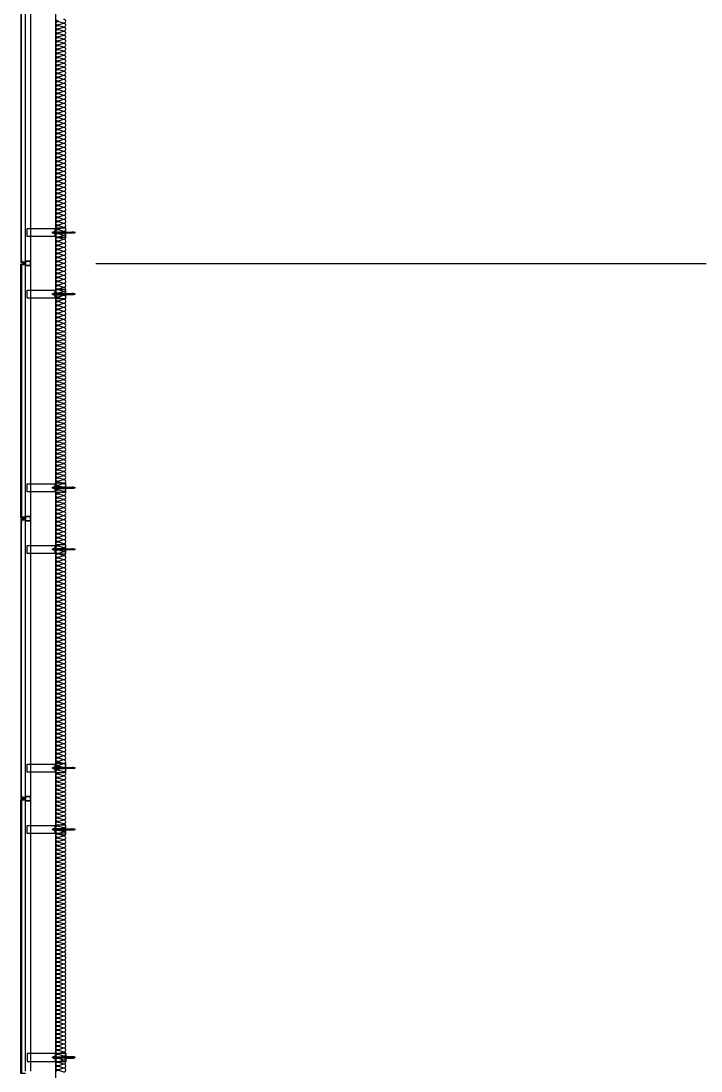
# Model space of a CAD drawing. Header units: millimetres. Extents: x 17311 to 801382, y -242618 to -104888.
# Drawn here: x 705311 to 712110, y -200799 to -190307 of the extents above; entities that cross this region are included whole.
import ezdxf

# ---------------------------------------------------------------- set-up
doc = ezdxf.new("R2010")
doc.units = ezdxf.units.MM
doc.header["$LTSCALE"] = 250
for name, color, linetype in [('A-ETC-8', 8, 'Continuous'), ('A-FIN', 6, 'Continuous'), ('ISL', 251, 'Continuous')]:
    doc.layers.add(name, color=color, linetype=linetype)

# ---------------------------------------------------------------- blocks, each defined once
blk = doc.blocks.new('A$C632c858f')
at = {"layer": 'A-ETC-8'}
blk.add_arc((-3, 0), 24, 341.8248, 18.1752, dxfattribs=at)
blk.add_ellipse((34, 0), major_axis=(7.59, 0), ratio=0.987937, dxfattribs=at)
blk = doc.blocks.new('A$Cae507117')
at = {"layer": 'A-ETC-8'}
for points in [[(-50, 0), (-50, -50), (0, -50), (0, 0)], [(-46.8, -3.2), (-46.8, -46.8), (-3.2, -46.8), (-3.2, -3.2)]]:
    blk.add_lwpolyline(points, close=True, dxfattribs=at)
blk = doc.blocks.new('너트 M12')
for p, q in [((-9, 0), (9, 0)), ((-10, -9), (-10, -1)), ((9, -10), (-9, -10)), ((0, -8), (0, -1)), ((10, -1), (10, -9))]:
    blk.add_line(p, q)
for centre, start, end in [((-9, -1), 90, 180), ((-9, -9), 180, 270), ((9, -1), 0, 90), ((9, -9), 270, 0)]:
    blk.add_arc(centre, 0.5, start, end)
at = {"extrusion": (0, 0, -1)}
for centre, major_axis, ratio, start_param, end_param in [((-5, -1), (-4.75, 0.31), 0.185359, -0.024388, 3.141593), ((5, -1), (4.75, 0.31), 0.185108, 3.141593, 6.30754), ((-5, -9), (4.75, 0.31), 0.187111, 0, 3.166211), ((5, -9), (-4.75, 0.31), 0.185991, 3.117121, 6.283185)]:
    blk.add_ellipse(centre, major_axis=major_axis, ratio=ratio, start_param=start_param, end_param=end_param, dxfattribs=at)
blk = doc.blocks.new('A$C5ebcaad0')
at = {"layer": 'A-ETC-8'}
for p, q in [((-449, -225), (-214, -225)), ((-439, -220), (-439, -229)), ((-437, -219), (-437, -219)), ((-426, -220), (-437, -219)), ((-437, -231), (-426, -229)), ((-437, -231), (-437, -231)), ((-432, -220), (-432, -221)), ((-432, -229), (-432, -230)), ((-416, -219), (-431, -219)), ((-431, -222), (-429, -223)), ((-431, -228), (-429, -227)), ((-431, -231), (-416, -231)), ((-421, -224), (-428, -224)), ((-421, -226), (-428, -226)), ((-426, -220), (-412, -220)), ((-426, -229), (-412, -229)), ((-421, -223), (-421, -223)), ((-421, -227), (-421, -227)), ((-417, -227), (-417, -223)), ((-416, -219), (-413, -219)), ((-416, -231), (-413, -231)), ((-413, -219), (-413, -231)), ((-412, -231), (-412, -219)), ((-409, -219), (-412, -219)), ((-412, -231), (-409, -231)), ((-409, -231), (-409, -219)), ((-355, -219), (-409, -219)), ((-409, -231), (-355, -231)), ((-355, -219), (-246, -219)), ((-246, -231), (-355, -231)), ((-234, -219), (-226, -219)), ((-234, -220), (-224, -220)), ((-234, -229), (-224, -229)), ((-234, -231), (-226, -231)), ((-226, -231), (-226, -219)), ((-224, -220), (-226, -219)), ((-224, -229), (-226, -231)), ((-224, -229), (-224, -220))]:
    blk.add_line(p, q, dxfattribs=at)
for points in [[(-255, -180), (-255, -269), (-355, -269), (-355, -180)], [(34, -185), (-252, -185), (-252, -265), (34, -265)], [(-252, -265), (-246, -265), (-246, -185), (-252, -185)], [(-246, -210), (-246, -240), (-244, -240), (-244, -210)]]:
    blk.add_lwpolyline(points, close=True, dxfattribs=at)
blk.add_lwpolyline([(-252, -177), (-252, -272, -0.414214), (-253, -273), (-255, -273), (-255, -176), (-253, -176, -0.414214)], format="xyb", close=True, dxfattribs=at)
for centre, radius, start, end in [((-437, -220), 1.5, 90, 180), ((-437, -229), 1.5, 180, 270), ((-431, -220), 1, 90, 180), ((-431, -221), 1, 180, 236.3099), ((-431, -229), 1, 123.6901, 180), ((-431, -230), 1, 180, 270), ((-428, -221), 3, 236.3099, 270), ((-428, -229), 3, 90, 123.6901), ((-419, -223), 2, 90, 180), ((-421, -223), 0.5, 270, 0), ((-421, -227), 0.5, 0, 90), ((-419, -227), 2, 180, 270), ((-419, -223), 2, 0, 90), ((-419, -227), 2, 270, 0)]:
    blk.add_arc(centre, radius, start, end, dxfattribs=at)
at = {"layer": 'A-ETC-8', "xscale": -1, "rotation": 90}
blk.add_blockref('너트 M12', (-244, -225), dxfattribs=at)

msp = doc.modelspace()

# ---------------------------------------------------------------- linework, layer by layer
at = {"layer": 'A-ETC-8'}
for p, q in [((705355.7, -200799.5), (705355.7, -154461.7)), ((705405.7, -154461.7), (705405.7, -200799.5))]:
    msp.add_line(p, q, dxfattribs=at)
for points in [[(705318.7, -192718), (705353.7, -192718), (705353.7, -192729), (705355.7, -192729), (705355.7, -192716), (705320.3, -192716, 0.2265409), (705316.7, -192712.3), (705316.7, -192697.6), (705314.7, -192697.6), (705314.7, -192714, -0.4142136)], [(705318.7, -192741), (705353.7, -192741), (705353.7, -192730), (705355.7, -192730), (705355.7, -192743), (705320.3, -192743, -0.2265409), (705316.7, -192746.6), (705316.7, -192761.3), (705314.7, -192761.3), (705314.7, -192745, 0.4142136)], [(705318.7, -198068), (705353.7, -198068), (705353.7, -198079), (705355.7, -198079), (705355.7, -198066), (705320.3, -198066, 0.2265409), (705316.7, -198062.3), (705316.7, -198047.6), (705314.7, -198047.6), (705314.7, -198064, -0.4142136)], [(705318.7, -198091), (705353.7, -198091), (705353.7, -198080), (705355.7, -198080), (705355.7, -198093), (705320.3, -198093, -0.2265409), (705316.7, -198096.6), (705316.7, -198111.3), (705314.7, -198111.3), (705314.7, -198095, 0.4142136)]]:
    msp.add_lwpolyline(points, format="xyb", close=True, dxfattribs=at)
at = {"layer": 'A-ETC-8', "elevation": 0}
for points in [[(705318.7, -195268), (705353.7, -195268), (705353.7, -195279), (705355.7, -195279), (705355.7, -195266), (705320.3, -195266, 0.2265409), (705316.7, -195262.3), (705316.7, -195247.6), (705314.7, -195247.6), (705314.7, -195264, -0.4142136)], [(705318.7, -195291), (705353.7, -195291), (705353.7, -195280), (705355.7, -195280), (705355.7, -195293), (705320.3, -195293, -0.2265409), (705316.7, -195296.6), (705316.7, -195311.3), (705314.7, -195311.3), (705314.7, -195295, 0.4142136)]]:
    msp.add_lwpolyline(points, format="xyb", close=True, dxfattribs=at)
at = {"layer": 'A-FIN'}
msp.add_line((706060.7, -192729.5), (712160.7, -192729.5), dxfattribs=at)
for points in [[(705351.7, -189741), (705351.7, -189737), (705310.7, -189737), (705310.7, -192722), (705351.7, -192722), (705351.7, -192718), (705314.7, -192718), (705314.7, -189741), (705351.7, -189741)], [(705351.7, -195268), (705351.7, -195272), (705310.7, -195272), (705310.7, -192737), (705351.7, -192737), (705351.7, -192741), (705314.7, -192741), (705314.7, -195268), (705351.7, -195268)], [(705351.7, -195291), (705351.7, -195287), (705310.7, -195287), (705310.7, -198072), (705351.7, -198072), (705351.7, -198068), (705314.7, -198068), (705314.7, -195291), (705351.7, -195291)], [(705351.7, -200820.5), (705351.7, -200824.5), (705310.7, -200824.5), (705310.7, -198087), (705351.7, -198087), (705351.7, -198091), (705314.7, -198091), (705314.7, -200820.5), (705351.7, -200820.5)]]:
    msp.add_lwpolyline(points, close=True, dxfattribs=at)
at = {"layer": 'ISL'}
msp.add_line((705660.7, -203729.5), (705660.7, -154479.5), dxfattribs=at)
for points in [[(705684.9, -190307.1, -0.5092668), (705660.7, -190289.5, -0.5092668)], [(705660.7, -200809.5, -0.5092668), (705684.9, -200791.8), (705736.4, -200807.1, 1.3725934), (705736.4, -200771.8), (705684.9, -200787.1, -0.5092668), (705660.7, -200769.5, -0.5092668), (705684.9, -200751.8), (705736.4, -200767.1, 1.3725934), (705736.4, -200731.8), (705684.9, -200747.1, -0.5092668), (705660.7, -200729.5, -0.5092668), (705684.9, -200711.8), (705736.4, -200727.1, 1.3725934), (705736.4, -200691.8), (705684.9, -200707.1, -0.5092668), (705660.7, -200689.5, -0.5092668), (705684.9, -200671.8), (705736.4, -200687.1, 1.3725934), (705736.4, -200651.8), (705684.9, -200667.1, -0.5092668), (705660.7, -200649.5, -0.5092668), (705684.9, -200631.8), (705736.4, -200647.1, 1.3725934), (705736.4, -200611.8), (705684.9, -200627.1, -0.5092668), (705660.7, -200609.5, -0.5092668), (705684.9, -200591.8), (705736.4, -200607.1, 1.3725934), (705736.4, -200571.8), (705684.9, -200587.1, -0.5092668), (705660.7, -200569.5, -0.5092668), (705684.9, -200551.8), (705736.4, -200567.1, 1.3725934), (705736.4, -200531.8), (705684.9, -200547.1, -0.5092668), (705660.7, -200529.5, -0.5092668), (705684.9, -200511.8), (705736.4, -200527.1, 1.3725934), (705736.4, -200491.8), (705684.9, -200507.1, -0.5092668), (705660.7, -200489.5, -0.5092668), (705684.9, -200471.8), (705736.4, -200487.1, 1.3725934), (705736.4, -200451.8), (705684.9, -200467.1, -0.5092668), (705660.7, -200449.5, -0.5092668), (705684.9, -200431.8), (705736.4, -200447.1, 1.3725934), (705736.4, -200411.8), (705684.9, -200427.1, -0.5092668), (705660.7, -200409.5, -0.5092668), (705684.9, -200391.8), (705736.4, -200407.1, 1.3725934), (705736.4, -200371.8), (705684.9, -200387.1, -0.5092668), (705660.7, -200369.5, -0.5092668), (705684.9, -200351.8), (705736.4, -200367.1, 1.3725934), (705736.4, -200331.8), (705684.9, -200347.1, -0.5092668), (705660.7, -200329.5, -0.5092668), (705684.9, -200311.8), (705736.4, -200327.1, 1.3725934), (705736.4, -200291.8), (705684.9, -200307.1, -0.5092668), (705660.7, -200289.5, -0.5092668), (705684.9, -200271.8), (705736.4, -200287.1, 1.3725934), (705736.4, -200251.8), (705684.9, -200267.1, -0.5092668), (705660.7, -200249.5, -0.5092668), (705684.9, -200231.8), (705736.4, -200247.1, 1.3725934), (705736.4, -200211.8), (705684.9, -200227.1, -0.5092668), (705660.7, -200209.5, -0.5092668), (705684.9, -200191.8), (705736.4, -200207.1, 1.3725934), (705736.4, -200171.8), (705684.9, -200187.1, -0.5092668), (705660.7, -200169.5, -0.5092668), (705684.9, -200151.8), (705736.4, -200167.1, 1.3725934), (705736.4, -200131.8), (705684.9, -200147.1, -0.5092668), (705660.7, -200129.5, -0.5092668), (705684.9, -200111.8), (705736.4, -200127.1, 1.3725934), (705736.4, -200091.8), (705684.9, -200107.1, -0.5092668), (705660.7, -200089.5, -0.5092668), (705684.9, -200071.8), (705736.4, -200087.1, 1.3725934), (705736.4, -200051.8), (705684.9, -200067.1, -0.5092668), (705660.7, -200049.5, -0.5092668), (705684.9, -200031.8), (705736.4, -200047.1, 1.3725934), (705736.4, -200011.8), (705684.9, -200027.1, -0.5092668), (705660.7, -200009.5, -0.5092668), (705684.9, -199991.8), (705736.4, -200007.1, 1.3725934), (705736.4, -199971.8), (705684.9, -199987.1, -0.5092668), (705660.7, -199969.5, -0.5092668), (705684.9, -199951.8), (705736.4, -199967.1, 1.3725934), (705736.4, -199931.8), (705684.9, -199947.1, -0.5092668), (705660.7, -199929.5, -0.5092668), (705684.9, -199911.8), (705736.4, -199927.1, 1.3725934), (705736.4, -199891.8), (705684.9, -199907.1, -0.5092668), (705660.7, -199889.5, -0.5092668), (705684.9, -199871.8), (705736.4, -199887.1, 1.3725934), (705736.4, -199851.8), (705684.9, -199867.1, -0.5092668), (705660.7, -199849.5, -0.5092668), (705684.9, -199831.8), (705736.4, -199847.1, 1.3725934), (705736.4, -199811.8), (705684.9, -199827.1, -0.5092668), (705660.7, -199809.5, -0.5092668), (705684.9, -199791.8), (705736.4, -199807.1, 1.3725934), (705736.4, -199771.8), (705684.9, -199787.1, -0.5092668), (705660.7, -199769.5, -0.5092668), (705684.9, -199751.8), (705736.4, -199767.1, 1.3725934), (705736.4, -199731.8), (705684.9, -199747.1, -0.5092668), (705660.7, -199729.5, -0.5092668), (705684.9, -199711.8), (705736.4, -199727.1, 1.3725934), (705736.4, -199691.8), (705684.9, -199707.1, -0.5092668), (705660.7, -199689.5, -0.5092668), (705684.9, -199671.8), (705736.4, -199687.1, 1.3725934), (705736.4, -199651.8), (705684.9, -199667.1, -0.5092668), (705660.7, -199649.5, -0.5092668), (705684.9, -199631.8), (705736.4, -199647.1, 1.3725934), (705736.4, -199611.8), (705684.9, -199627.1, -0.5092668), (705660.7, -199609.5, -0.5092668), (705684.9, -199591.8), (705736.4, -199607.1, 1.3725934), (705736.4, -199571.8), (705684.9, -199587.1, -0.5092668), (705660.7, -199569.5, -0.5092668), (705684.9, -199551.8), (705736.4, -199567.1, 1.3725934), (705736.4, -199531.8), (705684.9, -199547.1, -0.5092668), (705660.7, -199529.5, -0.5092668), (705684.9, -199511.8), (705736.4, -199527.1, 1.3725934), (705736.4, -199491.8), (705684.9, -199507.1, -0.5092668), (705660.7, -199489.5, -0.5092668), (705684.9, -199471.8), (705736.4, -199487.1, 1.3725934), (705736.4, -199451.8), (705684.9, -199467.1, -0.5092668), (705660.7, -199449.5, -0.5092668), (705684.9, -199431.8), (705736.4, -199447.1, 1.3725934), (705736.4, -199411.8), (705684.9, -199427.1, -0.5092668), (705660.7, -199409.5, -0.5092668), (705684.9, -199391.8), (705736.4, -199407.1, 1.3725934), (705736.4, -199371.8), (705684.9, -199387.1, -0.5092668), (705660.7, -199369.5, -0.5092668), (705684.9, -199351.8), (705736.4, -199367.1, 1.3725934), (705736.4, -199331.8), (705684.9, -199347.1, -0.5092668), (705660.7, -199329.5, -0.5092668), (705684.9, -199311.8), (705736.4, -199327.1, 1.3725934), (705736.4, -199291.8), (705684.9, -199307.1, -0.5092668), (705660.7, -199289.5, -0.5092668), (705684.9, -199271.8), (705736.4, -199287.1, 1.3725934), (705736.4, -199251.8), (705684.9, -199267.1, -0.5092668), (705660.7, -199249.5, -0.5092668), (705684.9, -199231.8), (705736.4, -199247.1, 1.3725934), (705736.4, -199211.8), (705684.9, -199227.1, -0.5092668), (705660.7, -199209.5, -0.5092668), (705684.9, -199191.8), (705736.4, -199207.1, 1.3725934), (705736.4, -199171.8), (705684.9, -199187.1, -0.5092668), (705660.7, -199169.5, -0.5092668), (705684.9, -199151.8), (705736.4, -199167.1, 1.3725934), (705736.4, -199131.8), (705684.9, -199147.1, -0.5092668), (705660.7, -199129.5, -0.5092668), (705684.9, -199111.8), (705736.4, -199127.1, 1.3725934), (705736.4, -199091.8), (705684.9, -199107.1, -0.5092668), (705660.7, -199089.5, -0.5092668), (705684.9, -199071.8), (705736.4, -199087.1, 1.3725934), (705736.4, -199051.8), (705684.9, -199067.1, -0.5092668), (705660.7, -199049.5, -0.5092668), (705684.9, -199031.8), (705736.4, -199047.1, 1.3725934), (705736.4, -199011.8), (705684.9, -199027.1, -0.5092668), (705660.7, -199009.5, -0.5092668), (705684.9, -198991.8), (705736.4, -199007.1, 1.3725934), (705736.4, -198971.8), (705684.9, -198987.1, -0.5092668), (705660.7, -198969.5, -0.5092668), (705684.9, -198951.8), (705736.4, -198967.1, 1.3725934), (705736.4, -198931.8), (705684.9, -198947.1, -0.5092668), (705660.7, -198929.5, -0.5092668), (705684.9, -198911.8), (705736.4, -198927.1, 1.3725934), (705736.4, -198891.8), (705684.9, -198907.1, -0.5092668), (705660.7, -198889.5, -0.5092668), (705684.9, -198871.8), (705736.4, -198887.1, 1.3725934), (705736.4, -198851.8), (705684.9, -198867.1, -0.5092668), (705660.7, -198849.5, -0.5092668), (705684.9, -198831.8), (705736.4, -198847.1, 1.3725934), (705736.4, -198811.8), (705684.9, -198827.1, -0.5092668), (705660.7, -198809.5, -0.5092668), (705684.9, -198791.8), (705736.4, -198807.1, 1.3725934), (705736.4, -198771.8), (705684.9, -198787.1, -0.5092668), (705660.7, -198769.5, -0.5092668), (705684.9, -198751.8), (705736.4, -198767.1, 1.3725934), (705736.4, -198731.8), (705684.9, -198747.1, -0.5092668), (705660.7, -198729.5, -0.5092668), (705684.9, -198711.8), (705736.4, -198727.1, 1.3725934), (705736.4, -198691.8), (705684.9, -198707.1, -0.5092668), (705660.7, -198689.5, -0.5092668), (705684.9, -198671.8), (705736.4, -198687.1, 1.3725934), (705736.4, -198651.8), (705684.9, -198667.1, -0.5092668), (705660.7, -198649.5, -0.5092668), (705684.9, -198631.8), (705736.4, -198647.1, 1.3725934), (705736.4, -198611.8), (705684.9, -198627.1, -0.5092668), (705660.7, -198609.5, -0.5092668), (705684.9, -198591.8), (705736.4, -198607.1, 1.3725934), (705736.4, -198571.8), (705684.9, -198587.1, -0.5092668), (705660.7, -198569.5, -0.5092668), (705684.9, -198551.8), (705736.4, -198567.1, 1.3725934), (705736.4, -198531.8), (705684.9, -198547.1, -0.5092668), (705660.7, -198529.5, -0.5092668), (705684.9, -198511.8), (705736.4, -198527.1, 1.3725934), (705736.4, -198491.8), (705684.9, -198507.1, -0.5092668), (705660.7, -198489.5, -0.5092668), (705684.9, -198471.8), (705736.4, -198487.1, 1.3725934), (705736.4, -198451.8), (705684.9, -198467.1, -0.5092668), (705660.7, -198449.5, -0.5092668), (705684.9, -198431.8), (705736.4, -198447.1, 1.3725934), (705736.4, -198411.8), (705684.9, -198427.1, -0.5092668), (705660.7, -198409.5, -0.5092668), (705684.9, -198391.8), (705736.4, -198407.1, 1.3725934), (705736.4, -198371.8), (705684.9, -198387.1, -0.5092668), (705660.7, -198369.5, -0.5092668), (705684.9, -198351.8), (705736.4, -198367.1, 1.3725934), (705736.4, -198331.8), (705684.9, -198347.1, -0.5092668), (705660.7, -198329.5, -0.5092668), (705684.9, -198311.8), (705736.4, -198327.1, 1.3725934), (705736.4, -198291.8), (705684.9, -198307.1, -0.5092668), (705660.7, -198289.5, -0.5092668), (705684.9, -198271.8), (705736.4, -198287.1, 1.3725934), (705736.4, -198251.8), (705684.9, -198267.1, -0.5092668), (705660.7, -198249.5, -0.5092668), (705684.9, -198231.8), (705736.4, -198247.1, 1.3725934), (705736.4, -198211.8), (705684.9, -198227.1, -0.5092668), (705660.7, -198209.5, -0.5092668), (705684.9, -198191.8), (705736.4, -198207.1, 1.3725934), (705736.4, -198171.8), (705684.9, -198187.1, -0.5092668), (705660.7, -198169.5, -0.5092668), (705684.9, -198151.8), (705736.4, -198167.1, 1.3725934), (705736.4, -198131.8), (705684.9, -198147.1, -0.5092668), (705660.7, -198129.5, -0.5092668), (705684.9, -198111.8), (705736.4, -198127.1, 1.3725934), (705736.4, -198091.8), (705684.9, -198107.1, -0.5092668), (705660.7, -198089.5, -0.5092668), (705684.9, -198071.8), (705736.4, -198087.1, 1.3725934), (705736.4, -198051.8), (705684.9, -198067.1, -0.5092668), (705660.7, -198049.5, -0.5092668), (705684.9, -198031.8), (705736.4, -198047.1, 1.3725934), (705736.4, -198011.8), (705684.9, -198027.1, -0.5092668), (705660.7, -198009.5, -0.5092668), (705684.9, -197991.8), (705736.4, -198007.1, 1.3725934), (705736.4, -197971.8), (705684.9, -197987.1, -0.5092668), (705660.7, -197969.5, -0.5092668), (705684.9, -197951.8), (705736.4, -197967.1, 1.3725934), (705736.4, -197931.8), (705684.9, -197947.1, -0.5092668), (705660.7, -197929.5, -0.5092668), (705684.9, -197911.8), (705736.4, -197927.1, 1.3725934), (705736.4, -197891.8), (705684.9, -197907.1, -0.5092668), (705660.7, -197889.5, -0.5092668), (705684.9, -197871.8), (705736.4, -197887.1, 1.3725934), (705736.4, -197851.8), (705684.9, -197867.1, -0.5092668), (705660.7, -197849.5, -0.5092668), (705684.9, -197831.8), (705736.4, -197847.1, 1.3725934), (705736.4, -197811.8), (705684.9, -197827.1, -0.5092668), (705660.7, -197809.5, -0.5092668), (705684.9, -197791.8), (705736.4, -197807.1, 1.3725934), (705736.4, -197771.8), (705684.9, -197787.1, -0.5092668), (705660.7, -197769.5, -0.5092668), (705684.9, -197751.8), (705736.4, -197767.1, 1.3725934), (705736.4, -197731.8), (705684.9, -197747.1, -0.5092668), (705660.7, -197729.5, -0.5092668), (705684.9, -197711.8), (705736.4, -197727.1, 1.3725934), (705736.4, -197691.8), (705684.9, -197707.1, -0.5092668), (705660.7, -197689.5, -0.5092668), (705684.9, -197671.8), (705736.4, -197687.1, 1.3725934), (705736.4, -197651.8), (705684.9, -197667.1, -0.5092668), (705660.7, -197649.5, -0.5092668), (705684.9, -197631.8), (705736.4, -197647.1, 1.3725934), (705736.4, -197611.8), (705684.9, -197627.1, -0.5092668), (705660.7, -197609.5, -0.5092668), (705684.9, -197591.8), (705736.4, -197607.1, 1.3725934), (705736.4, -197571.8), (705684.9, -197587.1, -0.5092668), (705660.7, -197569.5, -0.5092668), (705684.9, -197551.8), (705736.4, -197567.1, 1.3725934), (705736.4, -197531.8), (705684.9, -197547.1, -0.5092668), (705660.7, -197529.5, -0.5092668), (705684.9, -197511.8), (705736.4, -197527.1, 1.3725934), (705736.4, -197491.8), (705684.9, -197507.1, -0.5092668), (705660.7, -197489.5, -0.5092668), (705684.9, -197471.8), (705736.4, -197487.1, 1.3725934), (705736.4, -197451.8), (705684.9, -197467.1, -0.5092668), (705660.7, -197449.5, -0.5092668), (705684.9, -197431.8), (705736.4, -197447.1, 1.3725934), (705736.4, -197411.8), (705684.9, -197427.1, -0.5092668), (705660.7, -197409.5, -0.5092668), (705684.9, -197391.8), (705736.4, -197407.1, 1.3725934), (705736.4, -197371.8), (705684.9, -197387.1, -0.5092668), (705660.7, -197369.5, -0.5092668), (705684.9, -197351.8), (705736.4, -197367.1, 1.3725934), (705736.4, -197331.8), (705684.9, -197347.1, -0.5092668), (705660.7, -197329.5, -0.5092668), (705684.9, -197311.8), (705736.4, -197327.1, 1.3725934), (705736.4, -197291.8), (705684.9, -197307.1, -0.5092668), (705660.7, -197289.5, -0.5092668), (705684.9, -197271.8), (705736.4, -197287.1, 1.3725934), (705736.4, -197251.8), (705684.9, -197267.1, -0.5092668), (705660.7, -197249.5, -0.5092668), (705684.9, -197231.8), (705736.4, -197247.1, 1.3725934), (705736.4, -197211.8), (705684.9, -197227.1, -0.5092668), (705660.7, -197209.5, -0.5092668), (705684.9, -197191.8), (705736.4, -197207.1, 1.3725934), (705736.4, -197171.8), (705684.9, -197187.1, -0.5092668), (705660.7, -197169.5, -0.5092668), (705684.9, -197151.8), (705736.4, -197167.1, 1.3725934), (705736.4, -197131.8), (705684.9, -197147.1, -0.5092668), (705660.7, -197129.5, -0.5092668), (705684.9, -197111.8), (705736.4, -197127.1, 1.3725934), (705736.4, -197091.8), (705684.9, -197107.1, -0.5092668), (705660.7, -197089.5, -0.5092668), (705684.9, -197071.8), (705736.4, -197087.1, 1.3725934), (705736.4, -197051.8), (705684.9, -197067.1, -0.5092668), (705660.7, -197049.5, -0.5092668), (705684.9, -197031.8), (705736.4, -197047.1, 1.3725934), (705736.4, -197011.8), (705684.9, -197027.1, -0.5092668), (705660.7, -197009.5, -0.5092668), (705684.9, -196991.8), (705736.4, -197007.1, 1.3725934), (705736.4, -196971.8), (705684.9, -196987.1, -0.5092668), (705660.7, -196969.5, -0.5092668), (705684.9, -196951.8), (705736.4, -196967.1, 1.3725934), (705736.4, -196931.8), (705684.9, -196947.1, -0.5092668), (705660.7, -196929.5, -0.5092668), (705684.9, -196911.8), (705736.4, -196927.1, 1.3725934), (705736.4, -196891.8), (705684.9, -196907.1, -0.5092668), (705660.7, -196889.5, -0.5092668), (705684.9, -196871.8), (705736.4, -196887.1, 1.3725934), (705736.4, -196851.8), (705684.9, -196867.1, -0.5092668), (705660.7, -196849.5, -0.5092668), (705684.9, -196831.8), (705736.4, -196847.1, 1.3725934), (705736.4, -196811.8), (705684.9, -196827.1, -0.5092668), (705660.7, -196809.5, -0.5092668), (705684.9, -196791.8), (705736.4, -196807.1, 1.3725934), (705736.4, -196771.8), (705684.9, -196787.1, -0.5092668), (705660.7, -196769.5, -0.5092668), (705684.9, -196751.8), (705736.4, -196767.1, 1.3725934), (705736.4, -196731.8), (705684.9, -196747.1, -0.5092668), (705660.7, -196729.5, -0.5092668), (705684.9, -196711.8), (705736.4, -196727.1, 1.3725934), (705736.4, -196691.8), (705684.9, -196707.1, -0.5092668), (705660.7, -196689.5, -0.5092668), (705684.9, -196671.8), (705736.4, -196687.1, 1.3725934), (705736.4, -196651.8), (705684.9, -196667.1, -0.5092668), (705660.7, -196649.5, -0.5092668), (705684.9, -196631.8), (705736.4, -196647.1, 1.3725934), (705736.4, -196611.8), (705684.9, -196627.1, -0.5092668), (705660.7, -196609.5, -0.5092668), (705684.9, -196591.8), (705736.4, -196607.1, 1.3725934), (705736.4, -196571.8), (705684.9, -196587.1, -0.5092668), (705660.7, -196569.5, -0.5092668), (705684.9, -196551.8), (705736.4, -196567.1, 1.3725934), (705736.4, -196531.8), (705684.9, -196547.1, -0.5092668), (705660.7, -196529.5, -0.5092668), (705684.9, -196511.8), (705736.4, -196527.1, 1.3725934), (705736.4, -196491.8), (705684.9, -196507.1, -0.5092668), (705660.7, -196489.5, -0.5092668), (705684.9, -196471.8), (705736.4, -196487.1, 1.3725934), (705736.4, -196451.8), (705684.9, -196467.1, -0.5092668), (705660.7, -196449.5, -0.5092668), (705684.9, -196431.8), (705736.4, -196447.1, 1.3725934), (705736.4, -196411.8), (705684.9, -196427.1, -0.5092668), (705660.7, -196409.5, -0.5092668), (705684.9, -196391.8), (705736.4, -196407.1, 1.3725934), (705736.4, -196371.8), (705684.9, -196387.1, -0.5092668), (705660.7, -196369.5, -0.5092668), (705684.9, -196351.8), (705736.4, -196367.1, 1.3725934), (705736.4, -196331.8), (705684.9, -196347.1, -0.5092668), (705660.7, -196329.5, -0.5092668), (705684.9, -196311.8), (705736.4, -196327.1, 1.3725934), (705736.4, -196291.8), (705684.9, -196307.1, -0.5092668), (705660.7, -196289.5, -0.5092668), (705684.9, -196271.8), (705736.4, -196287.1, 1.3725934), (705736.4, -196251.8), (705684.9, -196267.1, -0.5092668), (705660.7, -196249.5, -0.5092668), (705684.9, -196231.8), (705736.4, -196247.1, 1.3725934), (705736.4, -196211.8), (705684.9, -196227.1, -0.5092668), (705660.7, -196209.5, -0.5092668), (705684.9, -196191.8), (705736.4, -196207.1, 1.3725934), (705736.4, -196171.8), (705684.9, -196187.1, -0.5092668), (705660.7, -196169.5, -0.5092668), (705684.9, -196151.8), (705736.4, -196167.1, 1.3725934), (705736.4, -196131.8), (705684.9, -196147.1, -0.5092668), (705660.7, -196129.5, -0.5092668), (705684.9, -196111.8), (705736.4, -196127.1, 1.3725934), (705736.4, -196091.8), (705684.9, -196107.1, -0.5092668), (705660.7, -196089.5, -0.5092668), (705684.9, -196071.8), (705736.4, -196087.1, 1.3725934), (705736.4, -196051.8), (705684.9, -196067.1, -0.5092668), (705660.7, -196049.5, -0.5092668), (705684.9, -196031.8), (705736.4, -196047.1, 1.3725934), (705736.4, -196011.8), (705684.9, -196027.1, -0.5092668), (705660.7, -196009.5, -0.5092668), (705684.9, -195991.8), (705736.4, -196007.1, 1.3725934), (705736.4, -195971.8), (705684.9, -195987.1, -0.5092668), (705660.7, -195969.5, -0.5092668), (705684.9, -195951.8), (705736.4, -195967.1, 1.3725934), (705736.4, -195931.8), (705684.9, -195947.1, -0.5092668), (705660.7, -195929.5, -0.5092668), (705684.9, -195911.8), (705736.4, -195927.1, 1.3725934), (705736.4, -195891.8), (705684.9, -195907.1, -0.5092668), (705660.7, -195889.5, -0.5092668), (705684.9, -195871.8), (705736.4, -195887.1, 1.3725934), (705736.4, -195851.8), (705684.9, -195867.1, -0.5092668), (705660.7, -195849.5, -0.5092668), (705684.9, -195831.8), (705736.4, -195847.1, 1.3725934), (705736.4, -195811.8), (705684.9, -195827.1, -0.5092668), (705660.7, -195809.5, -0.5092668), (705684.9, -195791.8), (705736.4, -195807.1, 1.3725934), (705736.4, -195771.8), (705684.9, -195787.1, -0.5092668), (705660.7, -195769.5, -0.5092668), (705684.9, -195751.8), (705736.4, -195767.1, 1.3725934), (705736.4, -195731.8), (705684.9, -195747.1, -0.5092668), (705660.7, -195729.5, -0.5092668), (705684.9, -195711.8), (705736.4, -195727.1, 1.3725934), (705736.4, -195691.8), (705684.9, -195707.1, -0.5092668), (705660.7, -195689.5, -0.5092668), (705684.9, -195671.8), (705736.4, -195687.1, 1.3725934), (705736.4, -195651.8), (705684.9, -195667.1, -0.5092668), (705660.7, -195649.5, -0.5092668), (705684.9, -195631.8), (705736.4, -195647.1, 1.3725934), (705736.4, -195611.8), (705684.9, -195627.1, -0.5092668), (705660.7, -195609.5, -0.5092668), (705684.9, -195591.8), (705736.4, -195607.1, 1.3725934), (705736.4, -195571.8), (705684.9, -195587.1, -0.5092668), (705660.7, -195569.5, -0.5092668), (705684.9, -195551.8), (705736.4, -195567.1, 1.3725934), (705736.4, -195531.8), (705684.9, -195547.1, -0.5092668), (705660.7, -195529.5, -0.5092668), (705684.9, -195511.8), (705736.4, -195527.1, 1.3725934), (705736.4, -195491.8), (705684.9, -195507.1, -0.5092668), (705660.7, -195489.5, -0.5092668), (705684.9, -195471.8), (705736.4, -195487.1, 1.3725934), (705736.4, -195451.8), (705684.9, -195467.1, -0.5092668), (705660.7, -195449.5, -0.5092668), (705684.9, -195431.8), (705736.4, -195447.1, 1.3725934), (705736.4, -195411.8), (705684.9, -195427.1, -0.5092668), (705660.7, -195409.5, -0.5092668), (705684.9, -195391.8), (705736.4, -195407.1, 1.3725934), (705736.4, -195371.8), (705684.9, -195387.1, -0.5092668), (705660.7, -195369.5, -0.5092668), (705684.9, -195351.8), (705736.4, -195367.1, 1.3725934), (705736.4, -195331.8), (705684.9, -195347.1, -0.5092668), (705660.7, -195329.5, -0.5092668), (705684.9, -195311.8), (705736.4, -195327.1, 1.3725934), (705736.4, -195291.8), (705684.9, -195307.1, -0.5092668), (705660.7, -195289.5, -0.5092668), (705684.9, -195271.8), (705736.4, -195287.1, 1.3725934), (705736.4, -195251.8), (705684.9, -195267.1, -0.5092668), (705660.7, -195249.5, -0.5092668), (705684.9, -195231.8), (705736.4, -195247.1, 1.3725934), (705736.4, -195211.8), (705684.9, -195227.1, -0.5092668), (705660.7, -195209.5, -0.5092668), (705684.9, -195191.8), (705736.4, -195207.1, 1.3725934), (705736.4, -195171.8), (705684.9, -195187.1, -0.5092668), (705660.7, -195169.5, -0.5092668), (705684.9, -195151.8), (705736.4, -195167.1, 1.3725934), (705736.4, -195131.8), (705684.9, -195147.1, -0.5092668), (705660.7, -195129.5, -0.5092668), (705684.9, -195111.8), (705736.4, -195127.1, 1.3725934), (705736.4, -195091.8), (705684.9, -195107.1, -0.5092668), (705660.7, -195089.5, -0.5092668), (705684.9, -195071.8), (705736.4, -195087.1, 1.3725934), (705736.4, -195051.8), (705684.9, -195067.1, -0.5092668), (705660.7, -195049.5, -0.5092668), (705684.9, -195031.8), (705736.4, -195047.1, 1.3725934), (705736.4, -195011.8), (705684.9, -195027.1, -0.5092668), (705660.7, -195009.5, -0.5092668), (705684.9, -194991.8), (705736.4, -195007.1, 1.3725934), (705736.4, -194971.8), (705684.9, -194987.1, -0.5092668), (705660.7, -194969.5, -0.5092668), (705684.9, -194951.8), (705736.4, -194967.1, 1.3725934), (705736.4, -194931.8), (705684.9, -194947.1, -0.5092668), (705660.7, -194929.5, -0.5092668), (705684.9, -194911.8), (705736.4, -194927.1, 1.3725934), (705736.4, -194891.8), (705684.9, -194907.1, -0.5092668), (705660.7, -194889.5, -0.5092668), (705684.9, -194871.8), (705736.4, -194887.1, 1.3725934), (705736.4, -194851.8), (705684.9, -194867.1, -0.5092668), (705660.7, -194849.5, -0.5092668), (705684.9, -194831.8), (705736.4, -194847.1, 1.3725934), (705736.4, -194811.8), (705684.9, -194827.1, -0.5092668), (705660.7, -194809.5, -0.5092668), (705684.9, -194791.8), (705736.4, -194807.1, 1.3725934), (705736.4, -194771.8), (705684.9, -194787.1, -0.5092668), (705660.7, -194769.5, -0.5092668), (705684.9, -194751.8), (705736.4, -194767.1, 1.3725934), (705736.4, -194731.8), (705684.9, -194747.1, -0.5092668), (705660.7, -194729.5, -0.5092668), (705684.9, -194711.8), (705736.4, -194727.1, 1.3725934), (705736.4, -194691.8), (705684.9, -194707.1, -0.5092668), (705660.7, -194689.5, -0.5092668), (705684.9, -194671.8), (705736.4, -194687.1, 1.3725934), (705736.4, -194651.8), (705684.9, -194667.1, -0.5092668), (705660.7, -194649.5, -0.5092668), (705684.9, -194631.8), (705736.4, -194647.1, 1.3725934), (705736.4, -194611.8), (705684.9, -194627.1, -0.5092668), (705660.7, -194609.5, -0.5092668), (705684.9, -194591.8), (705736.4, -194607.1, 1.3725934), (705736.4, -194571.8), (705684.9, -194587.1, -0.5092668), (705660.7, -194569.5, -0.5092668), (705684.9, -194551.8), (705736.4, -194567.1, 1.3725934), (705736.4, -194531.8), (705684.9, -194547.1, -0.5092668), (705660.7, -194529.5, -0.5092668), (705684.9, -194511.8), (705736.4, -194527.1, 1.3725934), (705736.4, -194491.8), (705684.9, -194507.1, -0.5092668), (705660.7, -194489.5, -0.5092668), (705684.9, -194471.8), (705736.4, -194487.1, 1.3725934), (705736.4, -194451.8), (705684.9, -194467.1, -0.5092668), (705660.7, -194449.5, -0.5092668), (705684.9, -194431.8), (705736.4, -194447.1, 1.3725934), (705736.4, -194411.8), (705684.9, -194427.1, -0.5092668), (705660.7, -194409.5, -0.5092668), (705684.9, -194391.8), (705736.4, -194407.1, 1.3725934), (705736.4, -194371.8), (705684.9, -194387.1, -0.5092668), (705660.7, -194369.5, -0.5092668), (705684.9, -194351.8), (705736.4, -194367.1, 1.3725934), (705736.4, -194331.8), (705684.9, -194347.1, -0.5092668), (705660.7, -194329.5, -0.5092668), (705684.9, -194311.8), (705736.4, -194327.1, 1.3725934), (705736.4, -194291.8), (705684.9, -194307.1, -0.5092668), (705660.7, -194289.5, -0.5092668), (705684.9, -194271.8), (705736.4, -194287.1, 1.3725934), (705736.4, -194251.8), (705684.9, -194267.1, -0.5092668), (705660.7, -194249.5, -0.5092668), (705684.9, -194231.8), (705736.4, -194247.1, 1.3725934), (705736.4, -194211.8), (705684.9, -194227.1, -0.5092668), (705660.7, -194209.5, -0.5092668), (705684.9, -194191.8), (705736.4, -194207.1, 1.3725934), (705736.4, -194171.8), (705684.9, -194187.1, -0.5092668), (705660.7, -194169.5, -0.5092668), (705684.9, -194151.8), (705736.4, -194167.1, 1.3725934), (705736.4, -194131.8), (705684.9, -194147.1, -0.5092668), (705660.7, -194129.5, -0.5092668), (705684.9, -194111.8), (705736.4, -194127.1, 1.3725934), (705736.4, -194091.8), (705684.9, -194107.1, -0.5092668), (705660.7, -194089.5, -0.5092668), (705684.9, -194071.8), (705736.4, -194087.1, 1.3725934), (705736.4, -194051.8), (705684.9, -194067.1, -0.5092668), (705660.7, -194049.5, -0.5092668), (705684.9, -194031.8), (705736.4, -194047.1, 1.3725934), (705736.4, -194011.8), (705684.9, -194027.1, -0.5092668), (705660.7, -194009.5, -0.5092668), (705684.9, -193991.8), (705736.4, -194007.1, 1.3725934), (705736.4, -193971.8), (705684.9, -193987.1, -0.5092668), (705660.7, -193969.5, -0.5092668), (705684.9, -193951.8), (705736.4, -193967.1, 1.3725934), (705736.4, -193931.8), (705684.9, -193947.1, -0.5092668), (705660.7, -193929.5, -0.5092668), (705684.9, -193911.8), (705736.4, -193927.1, 1.3725934), (705736.4, -193891.8), (705684.9, -193907.1, -0.5092668), (705660.7, -193889.5, -0.5092668), (705684.9, -193871.8), (705736.4, -193887.1, 1.3725934), (705736.4, -193851.8), (705684.9, -193867.1, -0.5092668), (705660.7, -193849.5, -0.5092668), (705684.9, -193831.8), (705736.4, -193847.1, 1.3725934), (705736.4, -193811.8), (705684.9, -193827.1, -0.5092668), (705660.7, -193809.5, -0.5092668), (705684.9, -193791.8), (705736.4, -193807.1, 1.3725934), (705736.4, -193771.8), (705684.9, -193787.1, -0.5092668), (705660.7, -193769.5, -0.5092668), (705684.9, -193751.8), (705736.4, -193767.1, 1.3725934), (705736.4, -193731.8), (705684.9, -193747.1, -0.5092668), (705660.7, -193729.5, -0.5092668), (705684.9, -193711.8), (705736.4, -193727.1, 1.3725934), (705736.4, -193691.8), (705684.9, -193707.1, -0.5092668), (705660.7, -193689.5, -0.5092668), (705684.9, -193671.8), (705736.4, -193687.1, 1.3725934), (705736.4, -193651.8), (705684.9, -193667.1, -0.5092668), (705660.7, -193649.5, -0.5092668), (705684.9, -193631.8), (705736.4, -193647.1, 1.3725934), (705736.4, -193611.8), (705684.9, -193627.1, -0.5092668), (705660.7, -193609.5, -0.5092668), (705684.9, -193591.8), (705736.4, -193607.1, 1.3725934), (705736.4, -193571.8), (705684.9, -193587.1, -0.5092668), (705660.7, -193569.5, -0.5092668), (705684.9, -193551.8), (705736.4, -193567.1, 1.3725934), (705736.4, -193531.8), (705684.9, -193547.1, -0.5092668), (705660.7, -193529.5, -0.5092668), (705684.9, -193511.8), (705736.4, -193527.1, 1.3725934), (705736.4, -193491.8), (705684.9, -193507.1, -0.5092668), (705660.7, -193489.5, -0.5092668), (705684.9, -193471.8), (705736.4, -193487.1, 1.3725934), (705736.4, -193451.8), (705684.9, -193467.1, -0.5092668), (705660.7, -193449.5, -0.5092668), (705684.9, -193431.8), (705736.4, -193447.1, 1.3725934), (705736.4, -193411.8), (705684.9, -193427.1, -0.5092668), (705660.7, -193409.5, -0.5092668), (705684.9, -193391.8), (705736.4, -193407.1, 1.3725934), (705736.4, -193371.8), (705684.9, -193387.1, -0.5092668), (705660.7, -193369.5, -0.5092668), (705684.9, -193351.8), (705736.4, -193367.1, 1.3725934), (705736.4, -193331.8), (705684.9, -193347.1, -0.5092668), (705660.7, -193329.5, -0.5092668), (705684.9, -193311.8), (705736.4, -193327.1, 1.3725934), (705736.4, -193291.8), (705684.9, -193307.1, -0.5092668), (705660.7, -193289.5, -0.5092668), (705684.9, -193271.8), (705736.4, -193287.1, 1.3725934), (705736.4, -193251.8), (705684.9, -193267.1, -0.5092668), (705660.7, -193249.5, -0.5092668), (705684.9, -193231.8), (705736.4, -193247.1, 1.3725934), (705736.4, -193211.8), (705684.9, -193227.1, -0.5092668), (705660.7, -193209.5, -0.5092668), (705684.9, -193191.8), (705736.4, -193207.1, 1.3725934), (705736.4, -193171.8), (705684.9, -193187.1, -0.5092668), (705660.7, -193169.5, -0.5092668), (705684.9, -193151.8), (705736.4, -193167.1, 1.3725934), (705736.4, -193131.8), (705684.9, -193147.1, -0.5092668), (705660.7, -193129.5, -0.5092668), (705684.9, -193111.8), (705736.4, -193127.1, 1.3725934), (705736.4, -193091.8), (705684.9, -193107.1, -0.5092668), (705660.7, -193089.5, -0.5092668), (705684.9, -193071.8), (705736.4, -193087.1, 1.3725934), (705736.4, -193051.8), (705684.9, -193067.1, -0.5092668), (705660.7, -193049.5, -0.5092668), (705684.9, -193031.8), (705736.4, -193047.1, 1.3725934), (705736.4, -193011.8), (705684.9, -193027.1, -0.5092668), (705660.7, -193009.5, -0.5092668), (705684.9, -192991.8), (705736.4, -193007.1, 1.3725934), (705736.4, -192971.8), (705684.9, -192987.1, -0.5092668), (705660.7, -192969.5, -0.5092668), (705684.9, -192951.8), (705736.4, -192967.1, 1.3725934), (705736.4, -192931.8), (705684.9, -192947.1, -0.5092668), (705660.7, -192929.5, -0.5092668), (705684.9, -192911.8), (705736.4, -192927.1, 1.3725934), (705736.4, -192891.8), (705684.9, -192907.1, -0.5092668), (705660.7, -192889.5, -0.5092668), (705684.9, -192871.8), (705736.4, -192887.1, 1.3725934), (705736.4, -192851.8), (705684.9, -192867.1, -0.5092668), (705660.7, -192849.5, -0.5092668), (705684.9, -192831.8), (705736.4, -192847.1, 1.3725934), (705736.4, -192811.8), (705684.9, -192827.1, -0.5092668), (705660.7, -192809.5, -0.5092668), (705684.9, -192791.8), (705736.4, -192807.1, 1.3725934), (705736.4, -192771.8), (705684.9, -192787.1, -0.5092668), (705660.7, -192769.5, -0.5092668), (705684.9, -192751.8), (705736.4, -192767.1, 1.3725934), (705736.4, -192731.8), (705684.9, -192747.1, -0.5092668), (705660.7, -192729.5, -0.5092668), (705684.9, -192711.8), (705736.4, -192727.1, 1.3725934), (705736.4, -192691.8), (705684.9, -192707.1, -0.5092668), (705660.7, -192689.5, -0.5092668), (705684.9, -192671.8), (705736.4, -192687.1, 1.3725934), (705736.4, -192651.8), (705684.9, -192667.1, -0.5092668), (705660.7, -192649.5, -0.5092668), (705684.9, -192631.8), (705736.4, -192647.1, 1.3725934), (705736.4, -192611.8), (705684.9, -192627.1, -0.5092668), (705660.7, -192609.5, -0.5092668), (705684.9, -192591.8), (705736.4, -192607.1, 1.3725934), (705736.4, -192571.8), (705684.9, -192587.1, -0.5092668), (705660.7, -192569.5, -0.5092668), (705684.9, -192551.8), (705736.4, -192567.1, 1.3725934), (705736.4, -192531.8), (705684.9, -192547.1, -0.5092668), (705660.7, -192529.5, -0.5092668), (705684.9, -192511.8), (705736.4, -192527.1, 1.3725934), (705736.4, -192491.8), (705684.9, -192507.1, -0.5092668), (705660.7, -192489.5, -0.5092668), (705684.9, -192471.8), (705736.4, -192487.1, 1.3725934), (705736.4, -192451.8), (705684.9, -192467.1, -0.5092668), (705660.7, -192449.5, -0.5092668), (705684.9, -192431.8), (705736.4, -192447.1, 1.3725934), (705736.4, -192411.8), (705684.9, -192427.1, -0.5092668), (705660.7, -192409.5, -0.5092668), (705684.9, -192391.8), (705736.4, -192407.1, 1.3725934), (705736.4, -192371.8), (705684.9, -192387.1, -0.5092668), (705660.7, -192369.5, -0.5092668), (705684.9, -192351.8), (705736.4, -192367.1, 1.3725934), (705736.4, -192331.8), (705684.9, -192347.1, -0.5092668), (705660.7, -192329.5, -0.5092668), (705684.9, -192311.8), (705736.4, -192327.1, 1.3725934), (705736.4, -192291.8), (705684.9, -192307.1, -0.5092668), (705660.7, -192289.5, -0.5092668), (705684.9, -192271.8), (705736.4, -192287.1, 1.3725934), (705736.4, -192251.8), (705684.9, -192267.1, -0.5092668), (705660.7, -192249.5, -0.5092668), (705684.9, -192231.8), (705736.4, -192247.1, 1.3725934), (705736.4, -192211.8), (705684.9, -192227.1, -0.5092668), (705660.7, -192209.5, -0.5092668), (705684.9, -192191.8), (705736.4, -192207.1, 1.3725934), (705736.4, -192171.8), (705684.9, -192187.1, -0.5092668), (705660.7, -192169.5, -0.5092668), (705684.9, -192151.8), (705736.4, -192167.1, 1.3725934), (705736.4, -192131.8), (705684.9, -192147.1, -0.5092668), (705660.7, -192129.5, -0.5092668), (705684.9, -192111.8), (705736.4, -192127.1, 1.3725934), (705736.4, -192091.8), (705684.9, -192107.1, -0.5092668), (705660.7, -192089.5, -0.5092668), (705684.9, -192071.8), (705736.4, -192087.1, 1.3725934), (705736.4, -192051.8), (705684.9, -192067.1, -0.5092668), (705660.7, -192049.5, -0.5092668), (705684.9, -192031.8), (705736.4, -192047.1, 1.3725934), (705736.4, -192011.8), (705684.9, -192027.1, -0.5092668), (705660.7, -192009.5, -0.5092668), (705684.9, -191991.8), (705736.4, -192007.1, 1.3725934), (705736.4, -191971.8), (705684.9, -191987.1, -0.5092668), (705660.7, -191969.5, -0.5092668), (705684.9, -191951.8), (705736.4, -191967.1, 1.3725934), (705736.4, -191931.8), (705684.9, -191947.1, -0.5092668), (705660.7, -191929.5, -0.5092668), (705684.9, -191911.8), (705736.4, -191927.1, 1.3725934), (705736.4, -191891.8), (705684.9, -191907.1, -0.5092668), (705660.7, -191889.5, -0.5092668), (705684.9, -191871.8), (705736.4, -191887.1, 1.3725934), (705736.4, -191851.8), (705684.9, -191867.1, -0.5092668), (705660.7, -191849.5, -0.5092668), (705684.9, -191831.8), (705736.4, -191847.1, 1.3725934), (705736.4, -191811.8), (705684.9, -191827.1, -0.5092668), (705660.7, -191809.5, -0.5092668), (705684.9, -191791.8), (705736.4, -191807.1, 1.3725934), (705736.4, -191771.8), (705684.9, -191787.1, -0.5092668), (705660.7, -191769.5, -0.5092668), (705684.9, -191751.8), (705736.4, -191767.1, 1.3725934), (705736.4, -191731.8), (705684.9, -191747.1, -0.5092668), (705660.7, -191729.5, -0.5092668), (705684.9, -191711.8), (705736.4, -191727.1, 1.3725934), (705736.4, -191691.8), (705684.9, -191707.1, -0.5092668), (705660.7, -191689.5, -0.5092668), (705684.9, -191671.8), (705736.4, -191687.1, 1.3725934), (705736.4, -191651.8), (705684.9, -191667.1, -0.5092668), (705660.7, -191649.5, -0.5092668), (705684.9, -191631.8), (705736.4, -191647.1, 1.3725934), (705736.4, -191611.8), (705684.9, -191627.1, -0.5092668), (705660.7, -191609.5, -0.5092668), (705684.9, -191591.8), (705736.4, -191607.1, 1.3725934), (705736.4, -191571.8), (705684.9, -191587.1, -0.5092668), (705660.7, -191569.5, -0.5092668), (705684.9, -191551.8), (705736.4, -191567.1, 1.3725934), (705736.4, -191531.8), (705684.9, -191547.1, -0.5092668), (705660.7, -191529.5, -0.5092668), (705684.9, -191511.8), (705736.4, -191527.1, 1.3725934), (705736.4, -191491.8), (705684.9, -191507.1, -0.5092668), (705660.7, -191489.5, -0.5092668), (705684.9, -191471.8), (705736.4, -191487.1, 1.3725934), (705736.4, -191451.8), (705684.9, -191467.1, -0.5092668), (705660.7, -191449.5, -0.5092668), (705684.9, -191431.8), (705736.4, -191447.1, 1.3725934), (705736.4, -191411.8), (705684.9, -191427.1, -0.5092668), (705660.7, -191409.5, -0.5092668), (705684.9, -191391.8), (705736.4, -191407.1, 1.3725934), (705736.4, -191371.8), (705684.9, -191387.1, -0.5092668), (705660.7, -191369.5, -0.5092668), (705684.9, -191351.8), (705736.4, -191367.1, 1.3725934), (705736.4, -191331.8), (705684.9, -191347.1, -0.5092668), (705660.7, -191329.5, -0.5092668), (705684.9, -191311.8), (705736.4, -191327.1, 1.3725934), (705736.4, -191291.8), (705684.9, -191307.1, -0.5092668), (705660.7, -191289.5, -0.5092668), (705684.9, -191271.8), (705736.4, -191287.1, 1.3725934), (705736.4, -191251.8), (705684.9, -191267.1, -0.5092668), (705660.7, -191249.5, -0.5092668), (705684.9, -191231.8), (705736.4, -191247.1, 1.3725934), (705736.4, -191211.8), (705684.9, -191227.1, -0.5092668), (705660.7, -191209.5, -0.5092668), (705684.9, -191191.8), (705736.4, -191207.1, 1.3725934), (705736.4, -191171.8), (705684.9, -191187.1, -0.5092668), (705660.7, -191169.5, -0.5092668), (705684.9, -191151.8), (705736.4, -191167.1, 1.3725934), (705736.4, -191131.8), (705684.9, -191147.1, -0.5092668), (705660.7, -191129.5, -0.5092668), (705684.9, -191111.8), (705736.4, -191127.1, 1.3725934), (705736.4, -191091.8), (705684.9, -191107.1, -0.5092668), (705660.7, -191089.5, -0.5092668), (705684.9, -191071.8), (705736.4, -191087.1, 1.3725934), (705736.4, -191051.8), (705684.9, -191067.1, -0.5092668), (705660.7, -191049.5, -0.5092668), (705684.9, -191031.8), (705736.4, -191047.1, 1.3725934), (705736.4, -191011.8), (705684.9, -191027.1, -0.5092668), (705660.7, -191009.5, -0.5092668), (705684.9, -190991.8), (705736.4, -191007.1, 1.3725934), (705736.4, -190971.8), (705684.9, -190987.1, -0.5092668), (705660.7, -190969.5, -0.5092668), (705684.9, -190951.8), (705736.4, -190967.1, 1.3725934), (705736.4, -190931.8), (705684.9, -190947.1, -0.5092668), (705660.7, -190929.5, -0.5092668), (705684.9, -190911.8), (705736.4, -190927.1, 1.3725934), (705736.4, -190891.8), (705684.9, -190907.1, -0.5092668), (705660.7, -190889.5, -0.5092668), (705684.9, -190871.8), (705736.4, -190887.1, 1.3725934), (705736.4, -190851.8), (705684.9, -190867.1, -0.5092668), (705660.7, -190849.5, -0.5092668), (705684.9, -190831.8), (705736.4, -190847.1, 1.3725934), (705736.4, -190811.8), (705684.9, -190827.1, -0.5092668), (705660.7, -190809.5, -0.5092668), (705684.9, -190791.8), (705736.4, -190807.1, 1.3725934), (705736.4, -190771.8), (705684.9, -190787.1, -0.5092668), (705660.7, -190769.5, -0.5092668), (705684.9, -190751.8), (705736.4, -190767.1, 1.3725934), (705736.4, -190731.8), (705684.9, -190747.1, -0.5092668), (705660.7, -190729.5, -0.5092668), (705684.9, -190711.8), (705736.4, -190727.1, 1.3725934), (705736.4, -190691.8), (705684.9, -190707.1, -0.5092668), (705660.7, -190689.5, -0.5092668), (705684.9, -190671.8), (705736.4, -190687.1, 1.3725934), (705736.4, -190651.8), (705684.9, -190667.1, -0.5092668), (705660.7, -190649.5, -0.5092668), (705684.9, -190631.8), (705736.4, -190647.1, 1.3725934), (705736.4, -190611.8), (705684.9, -190627.1, -0.5092668), (705660.7, -190609.5, -0.5092668), (705684.9, -190591.8), (705736.4, -190607.1, 1.3725934), (705736.4, -190571.8), (705684.9, -190587.1, -0.5092668), (705660.7, -190569.5, -0.5092668), (705684.9, -190551.8), (705736.4, -190567.1, 1.3725934), (705736.4, -190531.8), (705684.9, -190547.1, -0.5092668), (705660.7, -190529.5, -0.5092668), (705684.9, -190511.8), (705736.4, -190527.1, 1.3725934), (705736.4, -190491.8), (705684.9, -190507.1, -0.5092668), (705660.7, -190489.5, -0.5092668), (705684.9, -190471.8), (705736.4, -190487.1, 1.3725934), (705736.4, -190451.8), (705684.9, -190467.1, -0.5092668), (705660.7, -190449.5, -0.5092668), (705684.9, -190431.8), (705736.4, -190447.1, 1.3725934), (705736.4, -190411.8), (705684.9, -190427.1, -0.5092668), (705660.7, -190409.5, -0.5092668), (705684.9, -190391.8), (705736.4, -190407.1, 1.3725934), (705736.4, -190371.8), (705684.9, -190387.1, -0.5092668), (705660.7, -190369.5, -0.5092668), (705684.9, -190351.8), (705736.4, -190367.1, 1.3725934), (705736.4, -190331.8), (705684.9, -190347.1, -0.5092668), (705660.7, -190329.5, -0.5092668), (705684.9, -190311.8), (705736.4, -190327.1, 1.3725934), (705736.4, -190291.8)]]:
    msp.add_lwpolyline(points, format="xyb", dxfattribs=at)

# ---------------------------------------------------------------- block references
at = {"layer": 'A-ETC-8', "xscale": -1}
for p in [(705405.7, -192197), (705405.7, -192812), (705405.7, -194747), (705405.7, -195362), (705405.7, -197547), (705405.7, -198162)]:
    msp.add_blockref('A$C5ebcaad0', p, dxfattribs=at)
at = {"layer": 'A-ETC-8', "xscale": -1, "rotation": 180}
for name, p in [('A$C632c858f', (705310.7, -192729.5)), ('A$Cae507117', (705405.7, -192754.5)), ('A$Cae507117', (705405.7, -195304.5)), ('A$C632c858f', (705310.7, -195279.5)), ('A$C632c858f', (705310.7, -198079.5)), ('A$Cae507117', (705405.7, -198104.5))]:
    msp.add_blockref(name, p, dxfattribs=at)
at = {"layer": 'A-ETC-8', "rotation": 180}
msp.add_blockref('A$C5ebcaad0', (705405.7, -200889.5), dxfattribs=at)

doc.saveas('drawing.dxf')
